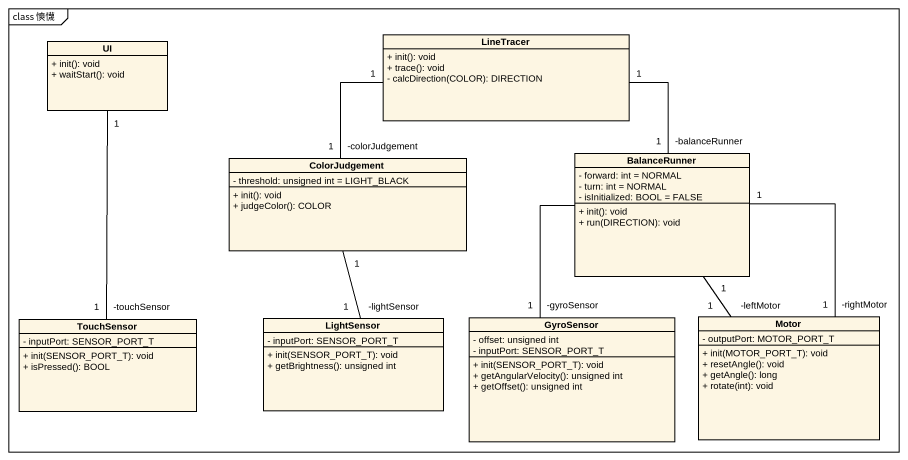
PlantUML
@startuml
mainframe class 慡懱
hide circle
hide empty members
skinparam classAttributeIconSize 0
class UI {
  + init(): void
  + waitStart(): void
}
class LineTracer {
  + init(): void
  + trace(): void
  - calcDirection(COLOR): DIRECTION
}
class ColorJudgement {
  - threshold: unsigned int = LIGHT_BLACK
  + init(): void
  + judgeColor(): COLOR
}
class BalanceRunner {
  - forward: int = NORMAL
  - turn: int = NORMAL
  - isInitialized: BOOL = FALSE
  + init(): void
  + run(DIRECTION): void
}
class TouchSensor {
  - inputPort: SENSOR_PORT_T
  + init(SENSOR_PORT_T): void
  + isPressed(): BOOL
}
class LightSensor {
  - inputPort: SENSOR_PORT_T
  + init(SENSOR_PORT_T): void
  + getBrightness(): unsigned int
}
class GyroSensor {
  - offset: unsigned int
  - inputPort: SENSOR_PORT_T
  + init(SENSOR_PORT_T): void
  + getAngularVelocity(): unsigned int
  + getOffset(): unsigned int
}
class Motor {
  - outputPort: MOTOR_PORT_T
  + init(MOTOR_PORT_T): void
  + resetAngle(): void
  + getAngle(): long
  + rotate(int): void
}
UI "1" -- "-touchSensor\n1" TouchSensor
LineTracer "1" -- "-colorJudgement\n1" ColorJudgement
LineTracer "1" -- "-balanceRunner\n1" BalanceRunner
ColorJudgement "1" -- "-lightSensor\n1" LightSensor
BalanceRunner -- "-gyroSensor\n1" GyroSensor
BalanceRunner "1" -- "-leftMotor\n1" Motor
BalanceRunner "1" -- "-rightMotor\n1" Motor
@enduml
